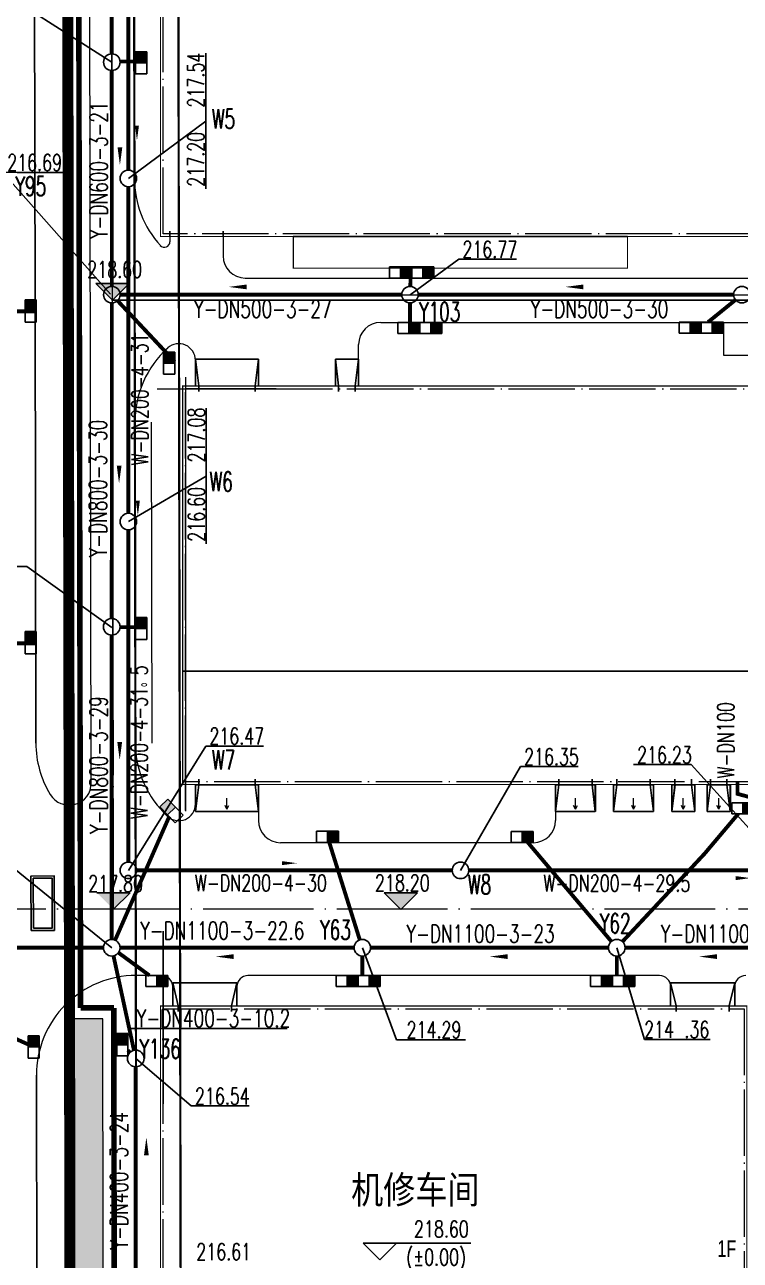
# Model space of a CAD drawing. Header units: metres. Extents: x 497246 to 997717, y 2998582 to 5998198.
# Drawn here: x 500145.6 to 500210.3, y 2999034.6 to 2999146.2 of the extents above; entities that cross this region are included whole.
import ezdxf
from ezdxf.enums import TextEntityAlignment as Align

# ---------------------------------------------------------------- set-up
doc = ezdxf.new("R2010")
doc.units = ezdxf.units.M
doc.header["$LTSCALE"] = 1000
for name, pattern in [('ACAD_ISO05W100', [34, 24, -3, 0.5, -3, 0.5, -3]), ('CENTER', [2, 1.25, -0.25, 0.25, -0.25]), ('DASH', [0.35, 0.25, -0.1]), ('DASHED', [19.05, 12.7, -6.35]), ('DOTE', [2.42, 2, -0.2, 0.02, -0.2]), ('PHANTOM2', [31.75, 15.875, -3.175, 3.175, -3.175, 3.175, -3.175]), ('ZQWS-轴网线', [4448, 2540, -636, 636, -636])]:
    doc.linetypes.add(name, pattern=pattern)
doc.layers.get('0').update_dxf_attribs({"linetype": 'CONTINUOUS'})
for name, color, linetype in [('DIM_ELEV', 3, 'CONTINUOUS'), ('DIM_雨水', 3, 'CONTINUOUS'), ('DOTE', 1, 'CENTER'), ('PIPE-污水', 2, 'CONTINUOUS'), ('PIPE-雨水', 4, 'CONTINUOUS'), ('PUB_TEXT', 7, 'CONTINUOUS'), ('RD-侧石线', 5, 'CONTINUOUS'), ('RD-红线', 7, 'CONTINUOUS'), ('TEXT_污水', 7, 'CONTINUOUS'), ('TEXT_雨水', 7, 'CONTINUOUS'), ('TWT_雨水口', 4, 'CONTINUOUS'), ('VALVE_消防', 40, 'CONTINUOUS'), ('VPIPE-消防', 1, 'CONTINUOUS'), ('WELL_污水', 2, 'CONTINUOUS'), ('WELL_雨水', 4, 'CONTINUOUS'), ('围墙', 6, 'FENCELINE2'), ('图例层', 7, 'CONTINUOUS'), ('建筑', 7, 'CONTINUOUS'), ('建筑门坡散水', 9, 'CONTINUOUS'), ('挡墙护坡', 5, 'CONTINUOUS'), ('文字', 255, 'CONTINUOUS'), ('污水标注', 211, 'CONTINUOUS'), ('用地边界', 7, 'CONTINUOUS'), ('红线', 1, 'PHANTOM2'), ('雨水标注', 100, 'CONTINUOUS')]:
    doc.layers.add(name, color=color, linetype=linetype)
for name, color, linetype, lineweight in [('T停车位', 35, 'CONTINUOUS', 13), ('常规模型', 2, 'CONTINUOUS', 18), ('道路', 4, 'CONTINUOUS', 15), ('道路中线', 1, 'DOTE', 13)]:
    doc.layers.add(name, color=color, linetype=linetype, lineweight=lineweight)
doc.layers.add('建筑轴线', color=1, linetype='DOTE', lineweight=15, plot=False)
doc.styles.add('_TCH_DIM', font='SIMPLEX', dxfattribs={"bigfont": 'GBCBIG'})
doc.styles.add('_TWT_WELL', font='SIMPLEX', dxfattribs={"width": 0.8, "height": 3.5, "bigfont": 'HZTXT'})
doc.styles.add('HZTXT', font='txt', dxfattribs={"width": 0.7, "bigfont": 'HZTXT'})
doc.styles.add('TG_LINETYPE', font='SIMPLEX', dxfattribs={"width": 0.8, "height": 3, "bigfont": 'HZTXT'})
doc.styles.add('亨利项目总图布置_2022_8_8_t3--03$0$亨利项目总图布置_2022_8_8_t3--02$0$CEC', font='ARIALN.TTF')
doc.linetypes.add('FENCELINE2', pattern='A,6.35,-2.54,[132,ltypeshp.shx,S=2.54,R=0,X=-2.54,Y=0],-2.54,25.4', length=36.83)
doc.linetypes.add('TG_W', pattern='A,2,-0.3,["W",TG_LINETYPE,S=0.1,R=0,X=-0.23,Y=-0.15],0', length=2.3)
doc.linetypes.add('TG_Y', pattern='A,2,-0.3,["Y",TG_LINETYPE,S=0.1,R=0,X=-0.23,Y=-0.15],0', length=2.3)

# ---------------------------------------------------------------- blocks, each defined once
blk = doc.blocks.new('入门坡道 - 入门坡道-4732891-0_000平面图_118')
at = {"layer": '常规模型', "lineweight": 18}
for p, q in [((-1847, -2269), (-1847, 131)), ((-1847, 131), (-1547, 131)), ((-1547, 131), (-1847, -2269)), ((-1547, 131), (1453, 131)), ((1453, 131), (1753, 131)), ((1753, -2269), (1453, 131)), ((1753, 131), (1753, -2269)), ((1753, -2269), (-1847, -2269))]:
    blk.add_line(p, q, dxfattribs=at)
blk = doc.blocks.new('入门坡道 - 入门坡道 - 200-3_118')
at = {"layer": '常规模型'}
for q in [(-47, -1069), (-214, -1741), (127, -1728)]:
    blk.add_line((-47, -2069), q, dxfattribs=at)
blk.add_blockref('入门坡道 - 入门坡道-4732891-0_000平面图_118', (0, 0), dxfattribs=at)
blk = doc.blocks.new('入门坡道 - 入门坡道-4591076-0_000平面图_118')
at = {"layer": '常规模型', "lineweight": 18}
for p, q in [((-2897, -2269), (-2897, 131)), ((-2897, 131), (-2597, 131)), ((-2597, 131), (-2897, -2269)), ((-2597, 131), (2503, 131)), ((2503, 131), (2803, 131)), ((2803, -2269), (2503, 131)), ((2803, 131), (2803, -2269)), ((2803, -2269), (-2897, -2269))]:
    blk.add_line(p, q, dxfattribs=at)
blk = doc.blocks.new('入门坡道 - 入门坡道 - 200-1_118')
at = {"layer": '常规模型'}
for q in [(-47, -1069), (-214, -1741), (127, -1728)]:
    blk.add_line((-47, -2069), q, dxfattribs=at)
blk.add_blockref('入门坡道 - 入门坡道-4591076-0_000平面图_118', (0, 0), dxfattribs=at)
blk = doc.blocks.new('入门坡道 - 入门坡道-4732893-0_000平面图_118')
at = {"layer": '常规模型', "lineweight": 18}
for p, q in [((-1097, -2269), (-1097, 131)), ((-1097, 131), (-797, 131)), ((-797, 131), (-1097, -2269)), ((-797, 131), (703, 131)), ((703, 131), (1003, 131)), ((1003, -2269), (703, 131)), ((1003, 131), (1003, -2269)), ((1003, -2269), (-1097, -2269))]:
    blk.add_line(p, q, dxfattribs=at)
blk = doc.blocks.new('入门坡道 - 入门坡道 - 200-4_118')
at = {"layer": '常规模型'}
for q in [(-47, -1069), (-214, -1741), (127, -1728)]:
    blk.add_line((-47, -2069), q, dxfattribs=at)
blk.add_blockref('入门坡道 - 入门坡道-4732893-0_000平面图_118', (0, 0), dxfattribs=at)
blk = doc.blocks.new('$TwtSys$00000187')
blk.add_circle((0, 0), 0.5)
blk = doc.blocks.new('$TwtSys$00000424')
for p, q in [((-500, 250), (500, 250)), ((-500, -250), (-500, 250)), ((0, -250), (0, 250)), ((500, 250), (500, -250)), ((500, -250), (-500, -250))]:
    blk.add_line(p, q)
blk.add_solid([(0, 250), (500, 250), (0, -250), (500, -250)])
blk = doc.blocks.new('$TwtSys$00000425')
for p, q in [((-1000, -250), (-1000, 250)), ((-1000, 250), (0, 250)), ((-500, -250), (-500, 250)), ((0, 250), (1000, 250)), ((0, 250), (0, -250)), ((0, -250), (0, 250)), ((500, -250), (500, 250)), ((1000, 250), (1000, -250)), ((0, -250), (-1000, -250)), ((1000, -250), (0, -250))]:
    blk.add_line(p, q)
for points in [[(-500, 250), (0, 250), (-500, -250), (0, -250)], [(500, 250), (1000, 250), (500, -250), (1000, -250)]]:
    blk.add_solid(points)

msp = doc.modelspace()

# ---------------------------------------------------------------- hatches: boundary and pattern name
at = {"layer": 'DIM_ELEV'}
for points in [[(500153.56, 2999121.34), (500152.06, 2999122.84), (500155.06, 2999122.84)], [(500153.64, 2999066.31), (500152.14, 2999067.81), (500155.14, 2999067.81)], [(500179.62, 2999066.3), (500178.12, 2999067.8), (500181.12, 2999067.8)]]:
    msp.add_hatch(color=0, dxfattribs=at).paths.add_polyline_path(points)
at = {"layer": 'PIPE-污水', "linetype": 'TG_W'}
for points in [[(500210.05, 2999076.74), (500209.88, 2999076.74), (500209.88, 2999076.61)], [(500210.05, 2999076.74), (500210.01, 2999076.57), (500209.88, 2999076.61)]]:
    msp.add_hatch(color=0, dxfattribs=at).paths.add_polyline_path(points)
at = {"layer": 'PIPE-雨水', "linetype": 'TG_Y'}
msp.add_hatch(color=0, dxfattribs=at).paths.add_polyline_path([(500207.07, 2999071.33), (500206.94, 2999071.45), (500207.2, 2999071.22)])
msp.add_hatch(color=0, dxfattribs=at).paths.add_polyline_path([(500207.07, 2999071.33), (500206.94, 2999071.45), (500207.2, 2999071.22)])
at = {"layer": '挡墙护坡', "linetype": 'Continuous'}
h = msp.add_hatch(dxfattribs=at)
h.set_pattern_fill('ANSI33', color=256, style=0)
h.set_pattern_definition([(45, (1726.0034, 0), (-2.2450640303, 2.2450640303), []), (45, (1728.2485, 0), (-2.2450640303, 2.2450640303), [1.5875, -0.79375])])
edge = h.paths.add_edge_path()
edge.add_line((500516.24, 2998901.33), (500516.24, 2998904.33))
edge.add_line((500516.24, 2998904.33), (500265.63, 2998904.33))
edge.add_line((500265.63, 2998904.33), (500240.63, 2998907.83))
edge.add_line((500240.63, 2998907.83), (500173.48, 2998907.83))
edge.add_line((500173.48, 2998907.83), (500171.83, 2998907.91))
edge.add_line((500171.83, 2998907.91), (500170.81, 2998908.03))
edge.add_arc((500173.41, 2998924.83), 17, 179.9914, 261.1919, ccw=False)
edge.add_line((500156.41, 2998924.84), (500156.33, 2998970.52))
edge.add_line((500156.33, 2998970.52), (500152.78, 2998995.51))
edge.add_line((500152.78, 2998995.51), (500152.68, 2999056.41))
edge.add_line((500152.68, 2999056.41), (500149.68, 2999056.41))
edge.add_line((500149.68, 2999056.41), (500149.78, 2998995.3))
edge.add_line((500149.78, 2998995.3), (500153.33, 2998970.3))
edge.add_line((500153.33, 2998970.3), (500153.41, 2998924.83))
edge.add_arc((500173.41, 2998924.83), 20, 180.0001, 261.3369)
edge.add_line((500170.4, 2998905.06), (500171.58, 2998904.92))
edge.add_line((500171.58, 2998904.92), (500173.41, 2998904.83))
edge.add_line((500173.41, 2998904.83), (500240.42, 2998904.83))
edge.add_line((500240.42, 2998904.83), (500265.42, 2998901.33))
edge.add_line((500265.42, 2998901.33), (500516.24, 2998901.33))

# ---------------------------------------------------------------- linework, layer by layer
at = {"color": 0}
for p, q in [((500169.9, 2999127.08), (500200.1, 2999127.08)), ((500160.15, 2999083.16), (500160.15, 2999075.23))]:
    msp.add_line(p, q, dxfattribs=at)
at = {"color": 0, "ltscale": 10}
for p, q in [((500158.15, 2999048.73), (500158.15, 2999064.33)), ((500169.35, 2999055.56), (500155.16, 2999055.56))]:
    msp.add_line(p, q, dxfattribs=at)
at = {"layer": 'DIM_ELEV', "color": 0}
for p, q in [((500153.56, 2999121.34), (500152.06, 2999122.84)), ((500152.06, 2999122.84), (500155.06, 2999122.84)), ((500153.56, 2999121.34), (500155.06, 2999122.84)), ((500152.14, 2999067.81), (500155.14, 2999067.81)), ((500153.64, 2999066.31), (500155.14, 2999067.81)), ((500179.62, 2999066.3), (500178.12, 2999067.8)), ((500178.12, 2999067.8), (500181.12, 2999067.8)), ((500179.62, 2999066.3), (500181.12, 2999067.8))]:
    msp.add_line(p, q, dxfattribs=at)
at = {"layer": 'DIM_雨水', "color": 4, "linetype": 'ZQWS-轴网线', "lineweight": 5}
msp.add_line((500157.59, 2999113.33), (500160.15, 2999113.33), dxfattribs=at)
at = {"layer": 'DOTE', "linetype": 'ZQWS-轴网线', "lineweight": 5}
msp.add_line((500160.15, 2999114.39), (500160.15, 2999075.19), dxfattribs=at)
at = {"layer": 'PIPE-污水', "color": 0, "linetype": 'TG_W', "ltscale": 0.003, "const_width": 0.35}
for points in [[(500154.99, 2999133.08), (500154.99, 2999161.58)], [(500154.99, 2999102.08), (500154.99, 2999131.58)]]:
    msp.add_lwpolyline(points, dxfattribs=at)
at = {"layer": 'PIPE-污水', "color": 0, "linetype": 'TG_W', "ltscale": 2.5, "const_width": 0.35}
for points in [[(500154.99, 2999070.58), (500154.99, 2999100.58)], [(500210.05, 2999076.74), (500210.05, 2999077.83)]]:
    msp.add_lwpolyline(points, dxfattribs=at)
at = {"layer": 'PIPE-污水', "color": 0, "linetype": 'TG_W', "ltscale": 0.005, "const_width": 0.35}
for points in [[(500210.05, 2999076.74), (500214.58, 2999075.53)], [(500155.74, 2999069.83), (500184.26, 2999069.83)], [(500185.76, 2999069.83), (500213.76, 2999069.83)]]:
    msp.add_lwpolyline(points, dxfattribs=at)
at = {"layer": 'PIPE-雨水', "color": 0, "linetype": 'TG_Y', "ltscale": 0.005, "const_width": 0.35}
for points in [[(500153.49, 2999143.58), (500153.5, 2999166.08)], [(500156.65, 2999142.89), (500154.25, 2999142.89)], [(500153.5, 2999122.58), (500153.49, 2999142.08)], [(500153.49, 2999092.58), (500153.5, 2999121.08)], [(500159.19, 2999115.77), (500154.01, 2999121.29)], [(500154.25, 2999121.83), (500179.7, 2999121.83)], [(500181.2, 2999121.83), (500209.7, 2999121.83)], [(500114.74, 2999120.33), (500146.62, 2999120.33)], [(500153.49, 2999063.59), (500153.49, 2999091.08)], [(500156.65, 2999091.8), (500154.24, 2999091.8)], [(500114.74, 2999090.33), (500146.61, 2999090.33)], [(500158.69, 2999074.7), (500153.79, 2999063.52)], [(500127.21, 2999062.88), (500152.74, 2999062.84)], [(500145.93, 2999054.11), (500127.15, 2999062.57)], [(500156.89, 2999060.34), (500154.1, 2999062.39)], [(500154.24, 2999062.84), (500175.39, 2999062.84)], [(500176.89, 2999062.84), (500198.39, 2999062.84)], [(500199.89, 2999062.84), (500221.39, 2999062.84)], [(500154.94, 2999053.57), (500155.14, 2999053.37)], [(500155.66, 2999052.09), (500155.66, 2999029.59)]]:
    msp.add_lwpolyline(points, dxfattribs=at)
at = {"layer": 'PIPE-雨水', "color": 70, "linetype": 'ByBlock'}
for points in [[(500154.23, 2999138.01, 0, 0, 0), (500154.23, 2999133.53, 0, 0.432, 0), (500154.23, 2999135.15, 0, 0, 0)], [(500168.54, 2999122.53, 0, 0, 0), (500164.06, 2999122.53, 0, 0.432, 0), (500165.68, 2999122.53, 0, 0, 0)], [(500198.97, 2999122.53, 0, 0, 0), (500194.49, 2999122.53, 0, 0.432, 0), (500196.11, 2999122.53, 0, 0, 0)], [(500154.16, 2999109.25, 0, 0, 0), (500154.15, 2999104.77, 0, 0.432, 0), (500154.16, 2999106.39, 0, 0, 0)], [(500154.22, 2999084.28, 0, 0, 0), (500154.21, 2999079.8, 0, 0.432, 0), (500154.21, 2999081.42, 0, 0, 0)], [(500167.36, 2999062.04, 0, 0, 0), (500162.88, 2999062.04, 0, 0.432, 0), (500164.5, 2999062.04, 0, 0, 0)], [(500192.13, 2999062.04, 0, 0, 0), (500187.65, 2999062.04, 0, 0.432, 0), (500189.27, 2999062.04, 0, 0, 0)], [(500211.05, 2999062.04, 0, 0, 0), (500206.57, 2999062.04, 0, 0.432, 0), (500208.19, 2999062.04, 0, 0, 0)], [(500156.61, 2999041.24, 0, 0, 0), (500156.62, 2999045.72, 0, 0.432, 0), (500156.62, 2999044.1, 0, 0, 0)]]:
    msp.add_lwpolyline(points, format="xyseb", dxfattribs=at)
at = {"layer": 'PIPE-雨水', "color": 0, "ltscale": 0.005, "const_width": 0.35}
for points in [[(500180.5, 2999123.33), (500180.48, 2999122.58)], [(500180.45, 2999121.08), (500180.44, 2999119.33)], [(500209.87, 2999121.36), (500207.39, 2999119.35)]]:
    msp.add_lwpolyline(points, dxfattribs=at)
at = {"layer": 'PIPE-雨水', "color": 0, "linetype": 'TG_Y', "ltscale": 0.004, "const_width": 0.35}
for points in [[(500210.12, 2999074.94), (500207.07, 2999071.33)], [(500198.65, 2999063.41), (500190.98, 2999072.49)], [(500207.07, 2999071.33), (500199.65, 2999063.39)]]:
    msp.add_lwpolyline(points, dxfattribs=at)
at = {"layer": 'PIPE-雨水', "color": 0, "linetype": 'TG_Y', "ltscale": 0.0025, "const_width": 0.35}
for points in [[(500175.91, 2999063.55), (500173.15, 2999072.36)], [(500153.65, 2999062.1), (500155.5, 2999053.57)]]:
    msp.add_lwpolyline(points, dxfattribs=at)
at = {"layer": 'PIPE-雨水', "color": 0, "linetype": 'TG_W', "ltscale": 2.5, "const_width": 0.35}
for points in [[(500176.14, 2999060.34), (500176.14, 2999062.09)], [(500199.14, 2999060.34), (500199.14, 2999062.09)]]:
    msp.add_lwpolyline(points, dxfattribs=at)
at = {"layer": 'RD-侧石线', "color": 5, "ltscale": 0.1}
for p, q in [((500146.57, 2999121.33), (500146.45, 2999166.33)), ((500146.63, 2999081.32), (500146.56, 2999121.33)), ((500146.78, 2998995.29), (500146.68, 2999051.32))]:
    msp.add_line(p, q, dxfattribs=at)
at = {"layer": 'RD-红线', "ltscale": 0.1}
for points in [[(500146.94, 2999232.92, -0.017235), (500149.49, 2999162.67), (500149.64, 2999073.92)], [(500146.94, 2999232.92, -0.017235), (500149.49, 2999162.67), (500149.78, 2998995.3), (500153.33, 2998970.3), (500153.41, 2998924.83, 0.37059), (500170.4, 2998905.06)], [(500149.65, 2999067.92), (500149.78, 2998995.3), (500153.33, 2998970.3), (500153.41, 2998924.83, 0.37059), (500170.4, 2998905.06)]]:
    msp.add_lwpolyline(points, format="xyb", dxfattribs=at)
at = {"layer": 'T停车位'}
msp.add_lwpolyline([(500208.83, 2999119.33), (500232.83, 2999119.33), (500232.83, 2999116.33), (500208.83, 2999116.33)], close=True, dxfattribs=at)
at = {"layer": 'VALVE_消防', "linetype": 'Continuous'}
for points in [[(500146.21, 2999064.4), (500146.19, 2999069.32), (500148.29, 2999069.33), (500148.31, 2999064.41)], [(500146.41, 2999064.6), (500146.4, 2999069.12), (500148.09, 2999069.13), (500148.11, 2999064.61)]]:
    msp.add_lwpolyline(points, close=True, dxfattribs=at)
at = {"layer": 'VPIPE-消防', "ltscale": 2}
msp.add_line((500160.15, 2999113.33), (500168.36, 2999113.33), dxfattribs=at)
at = {"layer": '围墙', "ltscale": 0.3, "const_width": 0.5, "flags": 128}
for points in [[(500150.67, 2999057.41), (500150.49, 2999162.67)], [(500150.67, 2999057.41), (500150.67, 2999058.81)], [(500150.68, 2999057.41), (500153.68, 2999057.41)]]:
    msp.add_lwpolyline(points, dxfattribs=at)
msp.add_lwpolyline([(500517.24, 2998905.33), (500265.7, 2998905.33), (500240.7, 2998908.83), (500173.5, 2998908.83), (500171.92, 2998908.91), (500170.94, 2998909.02, -0.369647), (500157.41, 2998924.84), (500157.33, 2998970.59), (500153.78, 2998995.58), (500153.67, 2999057.41)], format="xyb", dxfattribs=at)
at = {"layer": '图例层', "color": 1, "linetype": 'DASHED', "ltscale": 0.5, "const_width": 0.2}
msp.add_lwpolyline([(500153.2, 2999229.37, -0.016263), (500155.49, 2999162.68), (500155.78, 2998995.72), (500159.33, 2998970.73), (500159.4, 2998930.14)], format="xyb", dxfattribs=at)
at = {"layer": '图例层', "color": 11, "linetype": 'DASH', "ltscale": 20, "const_width": 0.2, "flags": 128}
msp.add_lwpolyline([(500157.21, 2999229.28, -0.016176), (500159.49, 2999162.69), (500159.78, 2998996.01), (500163.33, 2998971.02), (500163.4, 2998930.08)], format="xyb", dxfattribs=at)
at = {"layer": '建筑'}
for p, q in [((500169.9, 2999127.08), (500200.1, 2999127.08)), ((500159.9, 2999087.83), (500373.4, 2999087.83))]:
    msp.add_line(p, q, dxfattribs=at)
at = {"layer": '建筑', "linetype": 'Continuous', "const_width": 0.1}
for points in [[(500157.9, 2999127.08), (500169.9, 2999127.08), (500169.9, 2999124.23), (500200.1, 2999124.23), (500200.1, 2999127.08), (500277.9, 2999127.08), (500277.9, 2999124.23), (500290.4, 2999124.23), (500290.4, 2999127.08), (500350.4, 2999127.08), (500350.4, 2999160.58), (500157.9, 2999160.58)], [(500373.4, 2999077.58), (500159.9, 2999077.58), (500159.9, 2999113.58), (500373.4, 2999113.58)], [(500157.9, 2999057.58), (500210.9, 2999057.58), (500210.9, 2999032.08), (500157.9, 2999032.08)]]:
    msp.add_lwpolyline(points, close=True, dxfattribs=at)
at = {"layer": '建筑轴线', "ltscale": 0.003}
for points in [[(500158.15, 2999160.33), (500350.15, 2999160.33), (500350.15, 2999127.33), (500158.15, 2999127.33)], [(500160.15, 2999113.33), (500373.15, 2999113.33), (500373.15, 2999077.83), (500160.15, 2999077.83)], [(500210.65, 2999032.33), (500158.15, 2999032.33), (500158.15, 2999057.33), (500210.65, 2999057.33)]]:
    msp.add_lwpolyline(points, close=True, dxfattribs=at)
at = {"layer": '建筑门坡散水', "linetype": 'Continuous'}
for p, q in [((500158.75, 2999127.08), (500158.75, 2999127.58)), ((500163.55, 2999127.08), (500163.55, 2999127.58)), ((500161.05, 2999116), (500166.75, 2999116)), ((500161.05, 2999113.6), (500161.05, 2999116)), ((500161.05, 2999116), (500161.35, 2999113.6)), ((500166.45, 2999113.6), (500166.75, 2999116)), ((500166.75, 2999116), (500166.75, 2999113.6)), ((500173.7, 2999116), (500175.8, 2999116)), ((500173.7, 2999113.6), (500173.7, 2999116)), ((500173.7, 2999116), (500174, 2999113.6)), ((500175.5, 2999113.6), (500175.8, 2999116)), ((500175.8, 2999116), (500175.8, 2999113.6)), ((500161.35, 2999113.58), (500161.35, 2999113.08)), ((500166.45, 2999113.58), (500166.45, 2999113.08)), ((500174, 2999113.58), (500174, 2999113.08)), ((500175.5, 2999113.58), (500175.5, 2999113.08)), ((500161.05, 2999075.16), (500161.05, 2999077.56)), ((500161.35, 2999077.56), (500161.05, 2999075.16)), ((500161.35, 2999078.08), (500161.35, 2999077.58)), ((500166.45, 2999078.08), (500166.45, 2999077.58)), ((500166.75, 2999075.16), (500166.45, 2999077.56)), ((500166.75, 2999077.56), (500166.75, 2999075.16)), ((500193.6, 2999075.16), (500193.6, 2999077.56)), ((500193.9, 2999077.56), (500193.6, 2999075.16)), ((500193.9, 2999078.08), (500193.9, 2999077.58)), ((500196.9, 2999078.08), (500196.9, 2999077.58)), ((500197.2, 2999075.16), (500196.9, 2999077.56)), ((500197.2, 2999077.56), (500197.2, 2999075.16)), ((500198.85, 2999075.16), (500198.85, 2999077.56)), ((500199.15, 2999077.56), (500198.85, 2999075.16)), ((500199.15, 2999078.08), (500199.15, 2999077.58)), ((500202.15, 2999078.08), (500202.15, 2999077.58)), ((500202.45, 2999075.16), (500202.15, 2999077.56)), ((500202.45, 2999077.56), (500202.45, 2999075.16)), ((500204.1, 2999075.16), (500204.1, 2999077.56)), ((500204.4, 2999077.56), (500204.1, 2999075.16)), ((500204.4, 2999078.08), (500204.4, 2999077.58)), ((500205.9, 2999078.08), (500205.9, 2999077.58)), ((500206.2, 2999075.16), (500205.9, 2999077.56)), ((500206.2, 2999077.56), (500206.2, 2999075.16)), ((500207.3, 2999075.16), (500207.3, 2999077.56)), ((500207.6, 2999077.56), (500207.3, 2999075.16)), ((500207.6, 2999078.08), (500207.6, 2999077.58)), ((500209.1, 2999078.08), (500209.1, 2999077.58)), ((500209.4, 2999075.16), (500209.1, 2999077.56)), ((500209.4, 2999077.56), (500209.4, 2999075.16)), ((500166.75, 2999075.16), (500161.05, 2999075.16)), ((500197.2, 2999075.16), (500193.6, 2999075.16)), ((500202.45, 2999075.16), (500198.85, 2999075.16)), ((500206.2, 2999075.16), (500204.1, 2999075.16)), ((500209.4, 2999075.16), (500207.3, 2999075.16)), ((500164.8, 2999059.68), (500159, 2999059.68)), ((500159.5, 2999057.58), (500159, 2999059.68)), ((500159, 2999059.68), (500159, 2999057.58)), ((500164.3, 2999057.58), (500164.8, 2999059.68)), ((500164.8, 2999059.68), (500164.8, 2999057.58)), ((500204.5, 2999057.58), (500204, 2999059.68)), ((500204, 2999059.68), (500204, 2999057.58)), ((500204, 2999059.68), (500209.8, 2999059.68)), ((500209.3, 2999057.58), (500209.8, 2999059.68)), ((500209.8, 2999059.68), (500209.8, 2999057.58)), ((500159.5, 2999057.58), (500159.5, 2999057.08)), ((500164.3, 2999057.58), (500164.3, 2999057.08)), ((500204.5, 2999057.58), (500204.5, 2999057.08)), ((500209.3, 2999057.58), (500209.3, 2999057.08))]:
    msp.add_line(p, q, dxfattribs=at)
at = {"layer": '挡墙护坡', "lineweight": 0, "ltscale": 0.2}
msp.add_lwpolyline([(500516.24, 2998901.33), (500516.24, 2998904.33), (500265.63, 2998904.33), (500240.63, 2998907.83), (500173.48, 2998907.83), (500171.83, 2998907.91), (500170.81, 2998908.03, -0.369914), (500156.41, 2998924.84), (500156.33, 2998970.52), (500152.78, 2998995.51), (500152.68, 2999056.41), (500149.68, 2999056.41), (500149.78, 2998995.3), (500153.33, 2998970.3), (500153.41, 2998924.83, 0.37059), (500170.4, 2998905.06), (500171.58, 2998904.92), (500173.41, 2998904.83), (500240.42, 2998904.83), (500265.42, 2998901.33)], format="xyb", close=True, dxfattribs=at)
at = {"layer": '文字', "color": 0}
for p, q in [((500177.73, 2999034.66), (500176.23, 2999036.16)), ((500176.23, 2999036.16), (500185.96, 2999036.16)), ((500177.73, 2999034.66), (500179.23, 2999036.16))]:
    msp.add_line(p, q, dxfattribs=at)
at = {"layer": '污水标注', "color": 201, "linetype": 'Continuous', "ltscale": 500}
for p, q in [((500161.98, 2999143.63), (500161.98, 2999137.5)), ((500161.98, 2999137.5), (500154.99, 2999132.33)), ((500161.98, 2999137.5), (500161.98, 2999131.38)), ((500162.03, 2999111.57), (500162.03, 2999105.44)), ((500162.03, 2999105.44), (500154.99, 2999101.33)), ((500162.03, 2999105.44), (500162.03, 2999099.31)), ((500161.98, 2999081.06), (500154.99, 2999069.83)), ((500167.2, 2999081.06), (500161.98, 2999081.06)), ((500190.43, 2999079.21), (500185.01, 2999069.83)), ((500195.66, 2999079.21), (500190.43, 2999079.21)), ((500205.86, 2999079.38), (500200.64, 2999079.38)), ((500205.86, 2999079.38), (500214.51, 2999069.83))]:
    msp.add_line(p, q, dxfattribs=at)
for points in [[(500155.77, 2999139.5, 0, 0, 0), (500155.77, 2999135.76, 0, 0.36, 0), (500155.77, 2999137.11, 0, 0, 0)], [(500155.77, 2999139.5, 0, 0, 0), (500155.77, 2999135.76, 0, 0.36, 0), (500155.77, 2999137.11, 0, 0, 0)], [(500155.86, 2999105.6, 0, 0, 0), (500155.85, 2999101.86, 0, 0.36, 0), (500155.85, 2999103.21, 0, 0, 0)], [(500166.49, 2999070.48, 0, 0, 0), (500170.23, 2999070.48, 0, 0.36, 0), (500168.88, 2999070.48, 0, 0, 0)], [(500207.49, 2999069.13, 0, 0, 0), (500211.23, 2999069.13, 0, 0.36, 0), (500209.88, 2999069.13, 0, 0, 0)]]:
    msp.add_lwpolyline(points, format="xyseb", dxfattribs=at)
at = {"layer": '用地边界', "color": 0}
msp.add_lwpolyline([(500662.3, 2999254.33), (500166.89, 2999254.33, 0.414214), (500146.89, 2999234.33), (500146.94, 2999232.92, -0.017235), (500149.49, 2999162.67), (500149.78, 2998995.3), (500153.33, 2998970.3), (500153.41, 2998924.83, 0.37059), (500170.4, 2998905.06), (500171.58, 2998904.92), (500173.41, 2998904.83), (500240.42, 2998904.83), (500265.42, 2998901.33), (500622.52, 2998901.33)], format="xyb", dxfattribs=at)
at = {"layer": '红线', "color": 1, "linetype": 'ACAD_ISO05W100', "flags": 128}
for const_width in [1, 1, 1, 1, 0.7, 0.7, 0.7, 0.7]:
    msp.add_lwpolyline([(500559.45, 2999254.33), (500566.15, 2999158.94), (500571.75, 2999129.26), (500579.16, 2999023.72), (500577.77, 2998993.55), (500584.25, 2998901.33), (500265.42, 2998901.33), (500240.42, 2998904.83), (500173.41, 2998904.83), (500171.58, 2998904.92), (500170.4, 2998905.06, -0.37059), (500153.41, 2998924.83), (500153.33, 2998970.3), (500149.78, 2998995.3), (500149.49, 2999162.67, 0.017235), (500146.94, 2999232.92), (500146.89, 2999234.33, -0.414214), (500166.89, 2999254.33), (500559.45, 2999254.33)], format="xyb", close=True, dxfattribs=dict(at, const_width=const_width))
at = {"layer": '道路', "linetype": 'ByBlock', "lineweight": 0, "ltscale": 0.2}
for p, q in [((500151.64, 2999077.72), (500151.48, 2999165.9)), ((500151.64, 2999077.72), (500151.48, 2999165.9)), ((500149.49, 2999161.4), (500149.65, 2999067.92)), ((500149.49, 2999161.4), (500149.65, 2999067.92)), ((500155.54, 2999132.32), (500155.5, 2999155.32)), ((500155.54, 2999132.32), (500155.5, 2999155.32)), ((500158.75, 2999127.08), (500158.75, 2999126.61)), ((500163.55, 2999127.08), (500163.55, 2999125.33)), ((500165.55, 2999123.33), (500253.9, 2999123.33)), ((500164.54, 2999121.83), (500328.65, 2999121.83)), ((500177.8, 2999119.33), (500250.85, 2999119.33)), ((500175.8, 2999113.58), (500175.8, 2999117.33)), ((500161.05, 2999113.58), (500161.05, 2999115.9)), ((500155.63, 2999081.32), (500155.58, 2999110.32)), ((500155.63, 2999081.32), (500155.58, 2999110.32)), ((500157.13, 2999081.32), (500157.08, 2999110.32)), ((500161.05, 2999077.58), (500161.05, 2999075.81)), ((500166.75, 2999077.58), (500166.75, 2999074.33)), ((500193.6, 2999077.58), (500193.6, 2999074.33)), ((500191.6, 2999072.33), (500168.75, 2999072.33)), ((500158, 2999060.33), (500155.63, 2999060.33)), ((500203, 2999060.33), (500165.8, 2999060.33)), ((500159, 2999059.33), (500159, 2999057.58)), ((500164.8, 2999059.33), (500164.8, 2999057.58)), ((500204, 2999059.33), (500204, 2999057.58)), ((500209.8, 2999059.33), (500209.8, 2999057.58))]:
    msp.add_line(p, q, dxfattribs=at)
for centre, radius, start, end in [((500164.54, 2999132.33), 9, 180.1021, 222.3166), ((500158.25, 2999126.61), 0.5, 222.3166, 0), ((500165.55, 2999125.33), 2, 180, 270), ((500177.8, 2999117.33), 2, 90, 180), ((500164.58, 2999110.33), 9, 132.0611, 180.1021), ((500159.55, 2999115.9), 1.5, 0, 132.0611), ((500155.63, 2999081.33), 9, 180.1021, 211.1048), ((500155.63, 2999081.33), 9, 180.1021, 211.1048), ((500164.63, 2999081.33), 9, 180.1021, 227.4047), ((500149.64, 2999077.72), 2, 211.1048, 0.1021), ((500149.64, 2999077.72), 2, 211.1048, 0.1021), ((500159.55, 2999075.81), 1.5, 227.4047, 0), ((500168.75, 2999074.33), 2, 180, 270), ((500191.6, 2999074.33), 2, 270, 0), ((500155.68, 2999051.34), 9, 90, 180.1021), ((500158, 2999059.33), 1, 0, 90), ((500165.8, 2999059.33), 1, 90, 180), ((500203, 2999059.33), 1, 0, 90), ((500210.8, 2999059.33), 1, 90, 180)]:
    msp.add_arc(centre, radius, start, end, dxfattribs=at)
at = {"layer": '道路中线', "ltscale": 5}
for p, q in [((500153.66, 2999066.33), (500153.48, 2999166.33)), ((500357.15, 2999121.33), (500153.47, 2999121.33)), ((500153.56, 2999121.33), (500512.65, 2999121.33))]:
    msp.add_line(p, q, dxfattribs=at)
at = {"layer": '道路中线', "ltscale": 0.005}
for p, q in [((500153.66, 2999066.33), (500153.48, 2999166.33)), ((500153.56, 2999121.33), (500512.65, 2999121.33)), ((500401.64, 2999066.33), (500129.66, 2999066.33))]:
    msp.add_line(p, q, dxfattribs=at)
at = {"layer": '雨水标注', "color": 70}
for p, q in [((500145.37, 2999148.01), (500153.5, 2999142.83)), ((500143.65, 2999132.87), (500153.38, 2999121.87)), ((500149.22, 2999132.87), (500143.65, 2999132.87)), ((500184.85, 2999125.04), (500180.45, 2999121.83)), ((500190.07, 2999125.04), (500184.85, 2999125.04)), ((500145.82, 2999097.28), (500140.44, 2999097.28)), ((500145.82, 2999097.28), (500153.49, 2999091.78)), ((500139.55, 2999074.11), (500153.49, 2999062.84)), ((500179.23, 2999054.52), (500176.14, 2999062.84)), ((500201.63, 2999054.56), (500199.14, 2999062.84)), ((500185.47, 2999054.52), (500179.23, 2999054.52)), ((500207.58, 2999054.56), (500201.63, 2999054.56)), ((500160.68, 2999048.55), (500155.66, 2999052.84)), ((500165.91, 2999048.55), (500160.68, 2999048.55))]:
    msp.add_line(p, q, dxfattribs=at)

# ---------------------------------------------------------------- block references
at = {"layer": 'TWT_雨水口', "xscale": 0.002, "yscale": 0.002, "zscale": 0.002}
for p, rotation in [((500156.15, 2999142.77), 90), ((500146.16, 2999120.36), 90), ((500158.68, 2999115.65), 90), ((500156.15, 2999091.68), 90), ((500146.16, 2999090.4), 90), ((500158.9, 2999075.19), 133.5812265707146), ((500146.43, 2999053.88), 90), ((500154.44, 2999054.08), 90)]:
    msp.add_blockref('$TwtSys$00000424', p, dxfattribs=dict(at, rotation=rotation))
for name, p in [('$TwtSys$00000425', (500180.6, 2999123.83)), ('$TwtSys$00000425', (500181.34, 2999118.82)), ('$TwtSys$00000425', (500206.77, 2999118.85)), ('$TwtSys$00000424', (500210.54, 2999075.44)), ('$TwtSys$00000424', (500173, 2999072.86)), ('$TwtSys$00000424', (500190.59, 2999072.84)), ('$TwtSys$00000424', (500157.57, 2999059.84)), ('$TwtSys$00000425', (500175.76, 2999059.83)), ('$TwtSys$00000425', (500198.76, 2999059.83))]:
    msp.add_blockref(name, p, dxfattribs=at)
at = {"layer": 'WELL_污水', "xscale": 1.5, "yscale": 1.5, "zscale": 1.5}
for p in [(500154.99, 2999132.33), (500154.99, 2999101.33), (500154.99, 2999069.83), (500185.01, 2999069.83)]:
    msp.add_blockref('$TwtSys$00000187', p, dxfattribs=at)
at = {"layer": 'WELL_雨水', "xscale": 1.5, "yscale": 1.5, "zscale": 1.5}
for p in [(500153.5, 2999142.83), (500153.5, 2999121.83), (500180.45, 2999121.83), (500210.45, 2999121.83), (500153.49, 2999091.83), (500153.49, 2999062.84), (500176.14, 2999062.84), (500199.14, 2999062.84), (500155.66, 2999052.84)]:
    msp.add_blockref('$TwtSys$00000187', p, dxfattribs=at)
at = {"layer": '常规模型', "xscale": 0.001, "yscale": 0.001, "zscale": 0.001}
for name, p in [('入门坡道 - 入门坡道 - 200-1_118', (500163.95, 2999077.43)), ('入门坡道 - 入门坡道 - 200-3_118', (500195.45, 2999077.43)), ('入门坡道 - 入门坡道 - 200-3_118', (500200.7, 2999077.43)), ('入门坡道 - 入门坡道 - 200-4_118', (500205.2, 2999077.43)), ('入门坡道 - 入门坡道 - 200-4_118', (500208.4, 2999077.43))]:
    msp.add_blockref(name, p, dxfattribs=at)

# ---------------------------------------------------------------- texts
at = {"layer": 'PIPE-污水', "color": 2, "linetype": 'TG_W', "ltscale": 500, "style": 'HZTXT', "width": 0.7}
msp.add_text('W-DN100', height=1.5, rotation=90, dxfattribs=at).set_placement((500208.99, 2999081.58), align=Align.MIDDLE)
at = {"layer": 'PIPE-雨水', "color": 70, "style": 'HZTXT', "width": 0.7}
for s, p in [('Y-DN600-3-21', (500152.32, 2999133.07, 20.88)), ('Y-DN800-3-30', (500152.24, 2999104.31, 20.88)), ('Y-DN800-3-29', (500152.3, 2999079.34, 20.88)), ('Y-DN400-3-24', (500154.15, 2999041.79, 20.88))]:
    msp.add_text(s, height=1.6, rotation=90, dxfattribs=at).set_placement(p, align=Align.MIDDLE)
for s, p in [('Y-DN500-3-27', (500167.15, 2999120.54, 20.88)), ('Y-DN500-3-30', (500197.58, 2999120.54, 20.88)), ('Y-DN1100-3-22.6', (500163.48, 2999064.39, 20.88)), ('Y-DN1100-3-23', (500186.83, 2999064.1, 20.88)), ('Y-DN1100-3-23', (500209.82, 2999064.1, 20.88)), ('Y-DN400-3-10.2', (500162.69, 2999056.47, 20.88))]:
    msp.add_text(s, height=1.6, dxfattribs=at).set_placement(p, align=Align.MIDDLE)
at = {"layer": 'PUB_TEXT', "color": 0, "style": '_TCH_DIM', "width": 0.705882}
for s, p in [('218.60', (500151.28, 2999123.36)), ('217.80', (500151.37, 2999067.89)), ('218.20', (500177.28, 2999067.95))]:
    msp.add_text(s, height=1.488, dxfattribs=at).set_placement(p)
at = {"layer": 'TEXT_污水', "style": '_TWT_WELL', "width": 0.64}
for s, p in [('W5', (500162.53, 2999136.83)), ('W6', (500162.32, 2999104.07)), ('W7', (500162.54, 2999078.93)), ('W8', (500185.68, 2999067.69))]:
    msp.add_text(s, height=1.75, dxfattribs=at).set_placement(p)
at = {"layer": 'TEXT_雨水', "style": '_TWT_WELL', "width": 0.64}
for s, p in [('Y95', (500144.78, 2999130.75)), ('Y103', (500181.26, 2999119.4)), ('Y63', (500172.32, 2999063.59)), ('Y62', (500197.6, 2999064.17)), ('Y136', (500155.99, 2999052.84))]:
    msp.add_text(s, height=1.75, dxfattribs=at).set_placement(p)
at = {"layer": '文字', "color": 7, "style": '亨利项目总图布置_2022_8_8_t3--03$0$亨利项目总图布置_2022_8_8_t3--02$0$CEC', "width": 0.85}
for s, height, p in [('机修车间', 2.5, (500175.13, 2999039.73)), ('1F', 1.5, (500208.23, 2999034.91))]:
    msp.add_text(s, height=height, dxfattribs=at).set_placement(p)
at = {"layer": '文字', "color": 0, "style": '_TCH_DIM', "width": 0.705882}
for s, p in [('218.60', (500180.81, 2999036.69)), ('(%%P0.00)', (500180.11, 2999034.15))]:
    msp.add_text(s, height=1.488, dxfattribs=at).set_placement(p)
at = {"layer": '污水标注', "color": 201, "linetype": 'Continuous', "ltscale": 500, "style": 'HZTXT', "width": 0.7}
for s, p in [('217.54', (500161.1, 2999141.21, 20.88)), ('217.20', (500161.1, 2999134.06, 20.88)), ('W-DN200-4-31', (500156.03, 2999112.37, 20.88)), ('217.08', (500161.14, 2999109.15, 20.88)), ('216.60', (500161.14, 2999101.99, 20.88)), ('W-DN200-4-31。5', (500155.98, 2999081.4, 20.88))]:
    msp.add_text(s, height=1.5, rotation=90, dxfattribs=at).set_placement(p, align=Align.MIDDLE)
for s, p in [('216.47', (500164.79, 2999081.95, 20.88)), ('216.23', (500203.45, 2999080.26, 20.88)), ('216.35', (500193.24, 2999080.09, 20.88)), ('W-DN200-4-30', (500166.97, 2999068.69, 20.88)), ('W-DN200-4-29.5', (500199.15, 2999068.67, 20.88))]:
    msp.add_text(s, height=1.5, dxfattribs=at).set_placement(p, align=Align.MIDDLE)
at = {"layer": '雨水标注', "color": 70, "style": 'HZTXT', "width": 0.7}
for s, p in [('216.69', (500146.52, 2999133.76, 20.88)), ('216.77', (500187.66, 2999125.92, 20.88)), ('214.29', (500182.62, 2999055.42, 20.88)), ('214 .36', (500204.56, 2999055.45, 20.88)), ('216.54', (500163.49, 2999049.43, 20.88)), ('216.61', (500163.61, 2999035.38, 20.88))]:
    msp.add_text(s, height=1.5, dxfattribs=at).set_placement(p, align=Align.MIDDLE)

doc.saveas('drawing.dxf')
